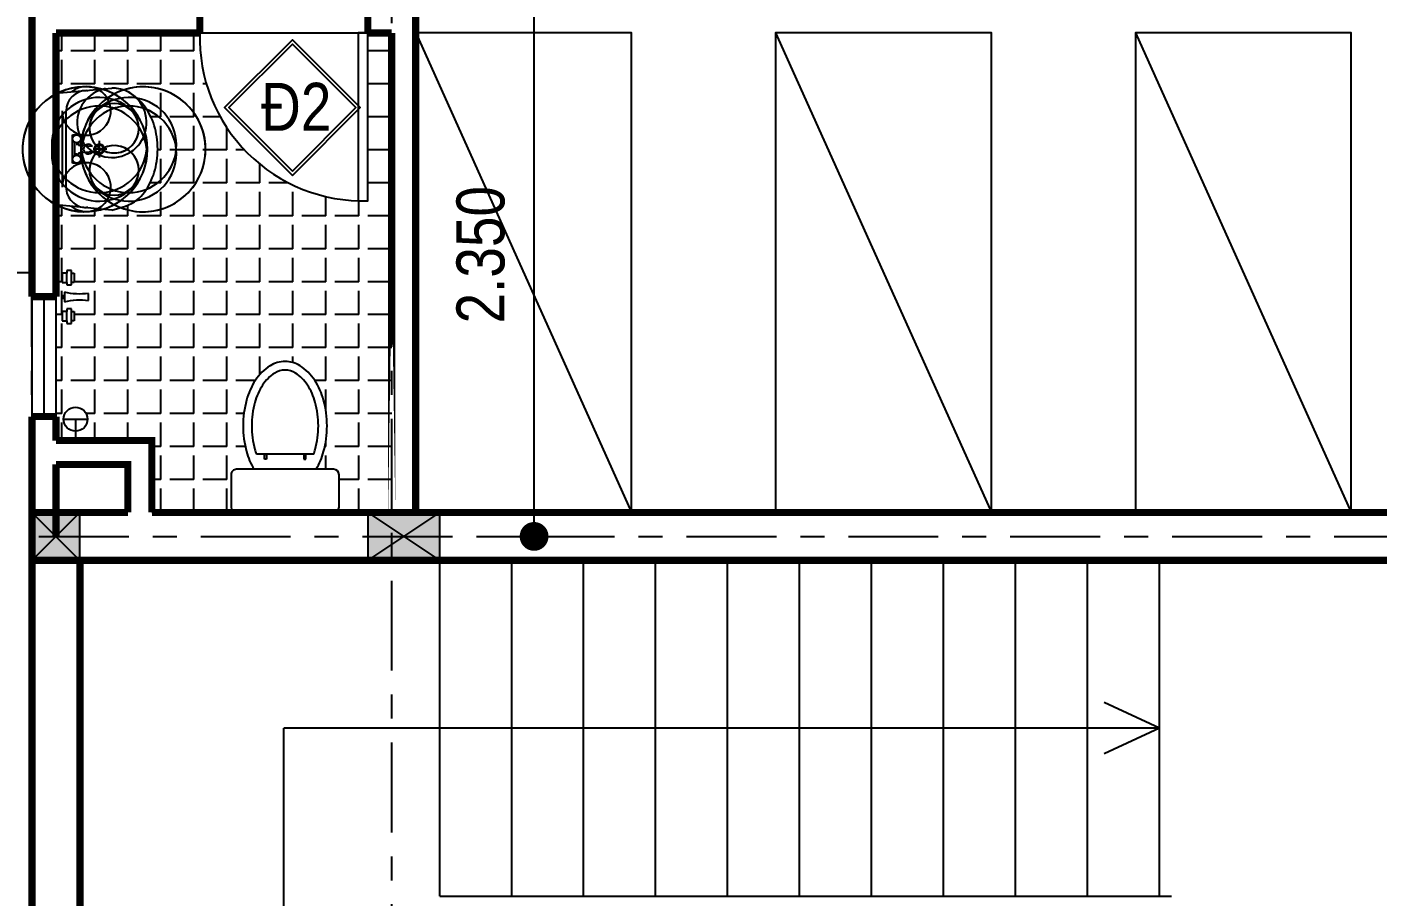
# Model space of a CAD drawing. Header units: millimetres. Extents: x 120 to 288, y 58 to 216.
# Drawn here: x 167.18 to 172.81, y 124.32 to 127.94 of the extents above; entities that cross this region are included whole.
import ezdxf

# ---------------------------------------------------------------- set-up
doc = ezdxf.new("R2010")
doc.units = ezdxf.units.MM
doc.header["$LTSCALE"] = 0.3
doc.header["$MEASUREMENT"] = 0
doc.linetypes.add('ACAD_ISO03W100', pattern=[30, 12, -18])
doc.linetypes.add('CENTER', pattern=[2, 1.25, -0.25, 0.25, -0.25])
doc.layers.get('0').update_dxf_attribs({"linetype": 'CONTINUOUS', "lineweight": 13})
doc.layers.get('DEFPOINTS').update_dxf_attribs({"linetype": 'CONTINUOUS', "lineweight": 13})
for name, color, linetype in [('CHUSO', 141, 'CONTINUOUS'), ('HACTH', 8, 'CONTINUOUS'), ('HATCH', 8, 'CONTINUOUS'), ('KT', 8, 'CONTINUOUS'), ('LAYER 1', 1, 'CONTINUOUS'), ('LAYER1', 1, 'CONTINUOUS'), ('LAYER3', 34, 'CONTINUOUS'), ('LAYER5', 5, 'CONTINUOUS'), ('LAYER7', 7, 'CONTINUOUS'), ('THIETBI', 25, 'CONTINUOUS')]:
    doc.layers.add(name, color=color, linetype=linetype)
doc.styles.add('ATTR', font='romans.shx', dxfattribs={"width": 0.8, "height": 0.7})
doc.styles.add('HELVE-KT', font='vhelvcn.TTF')
doc.dimstyles.new('1-100', dxfattribs={"dimtxt": 0.2, "dimasz": 0.12, "dimexe": 0.12, "dimexo": 0.2, "dimgap": 0.12, "dimtad": 1, "dimdec": 3, "dimzin": 4, "dimdsep": 46, "dimtxsty": 'HELVE-KT', "dimblk1": 'DOT', "dimblk2": 'DOT', "dimsah": 1, "dimcen": -0.18, "dimadec": 3, "dimazin": 0, "dimtfac": 1, "dimtdec": 3, "dimtmove": 2, "dimatfit": 3, "dimldrblk": 'DOT', "dimfxl": 0, "dimtolj": 1, "dimtzin": 4, "dimarcsym": 0})

# ---------------------------------------------------------------- blocks, each defined once
blk = doc.blocks.new('TOILET')
at = {"layer": 'THIETBI', "linetype": 'Continuous'}
for p, q in [((2.25, 0), (-2.25, 0)), ((-2.5, -0.25), (-2.5, -1.75)), ((2.5, -1.75), (2.5, -0.25)), ((-2.25, -2), (2.25, -2)), ((-0.9619002962733703, -2.476023252835319), (-0.9619002962733703, -2.701023903222449)), ((-0.8643275165757132, -2.476023252835319), (-0.9619002962733703, -2.476023252835319)), ((-0.8643275165757132, -2.701023903222449), (-0.8643275165757132, -2.476023252835319)), ((0.8619205168486133, -2.701023903222449), (0.8619205168486133, -2.476023252835319)), ((0.8619205168486133, -2.476023252835319), (0.959493296546043, -2.476023252835319)), ((0.959493296546043, -2.476023252835319), (0.959493296546043, -2.701023903222449)), ((-1.328885587445484, -2.699999999999932), (1.328885587445484, -2.699999999999989)), ((-0.9619002962733703, -2.701023903222449), (-0.8643275165757132, -2.701023903222449)), ((0.959493296546043, -2.701023903222449), (0.8619205168486133, -2.701023903222449))]:
    blk.add_line(p, q, dxfattribs=at)
for centre, radius, start, end in [((-2.25, -0.25), 0.25, 90, 180), ((2.25, -0.25), 0.25, 0, 90), ((-2.25, -1.75), 0.25, 180, 270), ((2.25, -1.75), 0.25, 270, 0), ((1.337938406279363, -3.661379033137678), 3.234819193328465, 149.0965747149677, 164.9268623414033), ((-1.337938406280728, -3.661379033138246), 3.234819193329836, 15.07313765860166, 30.90342528502951), ((2.637457049974273, -4.011362538314529), 4.580641306093185, 164.9268623414104, 180.0000000000054), ((2.637457049974046, -4.011362538315211), 4.180641306093212, 164.9268623413889, 179.9999999999965), ((1.337938406279363, -3.661379033137166), 2.834819193328285, 160.1759760614096, 164.9268623413951), ((-1.337938406280728, -3.661379033138019), 2.834819193329868, 15.07313765856473, 19.82402393859776), ((-2.637457049976319, -4.011362538315325), 4.180641306095254, 5.063761851311246e-12, 15.07313765857124), ((-2.637457049976319, -4.0113625383147), 4.580641306095231, 359.9999999999972, 15.07313765858606), ((2.637457049976774, -4.011362538314927), 4.580641306095572, 180, 195.0731376585856), ((2.637457049976547, -4.011362538314529), 4.180641306095595, 180.0000000000051, 195.0731376585643), ((-2.6374570499745, -4.011362538314586), 4.180641306093665, 344.9268623413959, 359.9999999999953), ((-2.637457049974728, -4.011362538315325), 4.580641306093639, 344.9268623414112, 5.332585182154509e-12), ((1.337938406280728, -4.361346043491835), 3.234819193329827, 195.0731376585933, 213.0315475788831), ((1.337938406280728, -4.361346043491494), 2.834819193329956, 195.0731376585625, 213.0315475788917), ((-1.337938406279591, -4.36134604349229), 2.834819193328596, 326.9684524211129, 344.9268623413986), ((-1.337938406279591, -4.361346043492233), 3.234819193328677, 326.9684524211115, 344.9268623414048), ((0.5168646681929658, -4.8952005445542), 2.255450666327983, 213.0315475788855, 237.5002250693039), ((0.5168646681931932, -4.895200544554314), 1.85545066632798, 213.0315475788863, 237.5002250693021), ((-0.5168646681929658, -4.89520054455437), 1.855450666327776, 302.4997749306895, 326.968452421117), ((-0.5168646681929658, -4.8952005445542), 2.255450666327892, 302.4997749306941, 326.9684524211124), ((0, -5.706522592530348), 1.293477407469652, 237.5002250693031, 270), ((0, -5.706522592530462), 0.8934774074695488, 237.5002250693035, 270), ((0, -5.706522592530519), 0.8934774074695326, 270, 302.4997749306894), ((0, -5.706522592530519), 1.293477407469453, 270, 302.4997749307029)]:
    blk.add_arc(centre, radius, start, end, dxfattribs=at)
blk = doc.blocks.new('la')
at = {"layer": 'THIETBI', "linetype": 'Continuous'}
for p, q in [((-5933.44379870165, 607096.9278938042), (-5954.657236116378, 607330.2757053494)), ((-5445.534738199225, 607330.2757053494), (-5466.748175613953, 607096.9278938042)), ((-5700.095987156405, 607278.0555106837), (-5734.787105645424, 607278.0555106837)), ((-5700.095987156405, 607309.1017654629), (-5700.095987156405, 607252.294578268)), ((-5665.404868668316, 607278.0555106837), (-5700.095987156405, 607278.0555106837)), ((-5944.168579871206, 607224.2085182804), (-5944.168579871206, 607229.5737794738)), ((-5710.190800530276, 607249.5658061604), (-5715.470036458595, 607195.7922466656)), ((-5684.721937854214, 607195.7922466656), (-5690.001173785327, 607249.5658061604)), ((-5456.023394444397, 607229.5737794738), (-5456.023394444397, 607224.2085182804)), ((-5759.493611915408, 607200.4494683815), (-5715.012812269291, 607200.4494683815)), ((-5759.493611915408, 607183.478718451), (-5759.493611915408, 607200.4494683815)), ((-5759.493611915408, 607166.5079685205), (-5759.493611915408, 607183.478718451)), ((-5700.095987156405, 607166.5079685205), (-5759.493611915408, 607166.5079685205)), ((-5719.692424225992, 607191.9640934139), (-5727.825761422886, 607191.9640934139)), ((-5727.825761422886, 607174.9933434834), (-5672.366212892717, 607174.9933434834)), ((-5725.552112052588, 607183.478718451), (-5716.678920921309, 607183.478718451)), ((-5640.698362400195, 607166.5079685205), (-5700.095987156405, 607166.5079685205)), ((-5685.179162046312, 607200.4494683815), (-5640.698362400195, 607200.4494683815)), ((-5674.639862261152, 607183.478718451), (-5683.513053392431, 607183.478718451)), ((-5672.366212892717, 607191.9640934139), (-5680.499550089611, 607191.9640934139)), ((-5640.698362400195, 607200.4494683815), (-5640.698362400195, 607183.478718451)), ((-5640.698362400195, 607183.478718451), (-5640.698362400195, 607166.5079685205)), ((-5466.748175613953, 607096.9278938042), (-5933.44379870165, 607096.9278938042)), ((-5700.095987156405, 607139.3547686327), (-5859.314830218813, 607139.3547686327)), ((-5859.31483021858, 607122.3840186977), (-5540.877144096539, 607122.3840186978)), ((-5540.87714409679, 607139.3547686327), (-5700.095987156405, 607139.3547686327))]:
    blk.add_line(p, q, dxfattribs=at)
for centre, radius in [((-5700.095987156172, 607278.0555106841), 21.21343741315687), ((-5700.095987156172, 607278.0555106841), 16.9707499305255), ((-5742.522861982834, 607183.4787184515), 16.9707499305255), ((-5657.669112330441, 607183.4787184515), 16.9707499305255)]:
    blk.add_circle(centre, radius, dxfattribs=at)
for centre, radius, start, end in [((-5744.464750194129, 607315.4400154066), 151.686082919052, 126.1394149328383, 150.4377224630194), ((-5716.921617746491, 607277.7234812875), 198.3889853030901, 106.8298526196501, 126.1394149328383), ((-5698.920439606671, 607218.2127808502), 260.5626604476124, 90, 106.8298526196501), ((-5698.920439606671, 607218.2127808502), 260.5626604477563, 73.17014738034992, 90), ((-5680.919261464987, 607277.7234812875), 198.3889853030873, 53.86058506716174, 73.17014738034992), ((-5653.376129020144, 607315.4400154066), 151.686082919055, 29.56227753698059, 53.86058506716174), ((-5786.622446788613, 607339.3522209723), 103.2189295367069, 150.4377224630194, 180), ((-5611.218432424728, 607339.3522209723), 103.2189295367252, 0, 29.56227753698059), ((-5809.756896741826, 607330.2757053499), 144.9003393737205, 180, 190.3888578116886), ((-5786.622446788613, 607339.3522209723), 103.2189295367414, 180, 209.5622775369806), ((-5611.218432424728, 607339.3522209723), 103.2189295367332, 330.4377224630194, 0), ((-5744.464750194129, 607363.2644265287), 151.6860829190531, 209.5622775369806, 233.8605850671617), ((-5653.376129020144, 607363.2644265287), 151.686082919052, 306.1394149328383, 330.4377224630194), ((-5859.31483021858, 607224.2085182809), 84.85374965263226, 180, 270), ((-5716.921617746491, 607400.9809606525), 198.3889853029024, 233.8605850671617, 253.1701473803499), ((-5698.920439606671, 607460.4916610897), 260.5626604475996, 253.1701473803499, 266.458658478582), ((-5700.095987156172, 607232.2578273343), 20.03675093646151, 59.74728664221707, 120.2527133577829), ((-5698.920439606671, 607460.4916610897), 260.5626604477354, 273.0264019199498, 286.8298526196501), ((-5680.919261464987, 607400.9809606525), 198.3889853030186, 286.8298526196501, 306.1394149328383), ((-5540.877144096557, 607224.2085182809), 84.85374965263226, 270, 0), ((-5859.31483021858, 607224.2085182809), 101.8244995831652, 218.2452544057623, 270), ((-5719.692424225759, 607196.2067809005), 4.242687482640058, 270, 354.3929373133142), ((-5680.499550089378, 607196.2067809005), 4.242687482625124, 185.6070626866857, 270), ((-5540.877144096557, 607224.2085182809), 101.8244995831627, 270, 321.7547455942377)]:
    blk.add_arc(centre, radius, start, end, dxfattribs=at)
blk.add_spline([(-5445.534738204817, 607330.275705352), (-5488.399266112272, 607435.7992354915), (-5558.166908814947, 607489.0372223724), (-5649.338553096775, 607517.3672669327), (-5750.853421221862, 607517.367266933), (-5842.025065503458, 607489.0372223728), (-5911.792708206598, 607435.7992354913), (-5950.069890455718, 607366.4471325721), (-5954.657236119176, 607330.275705352)], degree=3, dxfattribs=at)
blk = doc.blocks.new('WALFCT1T')
for p, q in [((-5.5, -1), (-5, -1)), ((-5.5, -2), (-5.5, -1)), ((-2.5, -2), (-5.5, -2)), ((-5, -2), (-5, -2.5)), ((-5, -2.5), (-3, -2.5)), ((-3, -1), (-2.5, -1)), ((-3, -2.5), (-3, -2)), ((-2.5, -1), (-2.5, -2)), ((-1, -0.5), (1, -0.5)), ((2.5, -1), (3, -1)), ((2.5, -2), (2.5, -1)), ((5.5, -2), (2.5, -2)), ((3, -2), (3, -2.5)), ((3, -2.5), (5, -2.5)), ((5, -1), (5.5, -1)), ((5, -2.5), (5, -2)), ((5.5, -1), (5.5, -2)), ((0.75, -5.5), (-0.75, -5.5))]:
    blk.add_line(p, q)
for points in [[(-3, 0), (-3, -1), (-5, -1), (-5, 0)], [(-0.25, -0.5), (-0.25, 0), (0.25, 0), (0.25, -0.5)], [(5, 0), (5, -1), (3, -1), (3, 0)]]:
    blk.add_lwpolyline(points, close=True)
for centre, radius, start, end in [((-13.26580000000001, -3.619500000000016), 12.65625, 351.4554000000001, 14.26943), ((13.26579999999998, -3.619500000000016), 12.65624, 165.7306, 188.5446)]:
    blk.add_arc(centre, radius, start, end)
at = {"style": 'ATTR', "width": 0.8, "flags": 9}
blk.add_attdef('ESTCODE', (0, 0), '', height=0.7, dxfattribs=at)
blk = doc.blocks.new('_DOT')
at = {"color": 0, "linetype": 'ByBlock'}
blk.add_line((-0.5, 0), (-1, 0), dxfattribs=at)
at = {"color": 0, "linetype": 'ByBlock', "const_width": 0.5}
blk.add_lwpolyline([(-0.25, 0, 1), (0.25, 0, 1)], format="xyb", close=True, dxfattribs=at)
blk = doc.blocks.new('*D323')
at = {"layer": 'DEFPOINTS', "color": 0, "lineweight": -2, "ltscale": 5}
for p in [(168.8041485818335, 128.1677657602252), (169.297526175194, 128.1677657602252), (168.9041485818102, 125.8177657601902)]:
    blk.add_point(p, dxfattribs=at)
at = {"layer": 'LAYER 1', "color": 0, "lineweight": -2, "ltscale": 5}
for p, q in [((169.0041485818335, 128.1677657602252), (169.417526175194, 128.1677657602252)), ((169.297526175194, 125.9377657601902), (169.297526175194, 128.0477657602252)), ((169.1041485818102, 125.8177657601902), (169.417526175194, 125.8177657601902))]:
    blk.add_line(p, q, dxfattribs=at)
at = {"layer": 'LAYER 1', "color": 0, "lineweight": -2, "ltscale": 5, "xscale": 0.12, "yscale": 0.12, "zscale": 0.12}
for p, rotation in [((169.297526175194, 128.1677657602252), 90), ((169.297526175194, 125.8177657601902), 270)]:
    blk.add_blockref('_DOT', p, dxfattribs=dict(at, rotation=rotation))
at = {"layer": 'LAYER 1', "color": 0, "ltscale": 5, "insert": (169.0753928418606, 126.9927657602077), "char_height": 0.2, "attachment_point": 5, "rotation": 90, "style": 'HELVE-KT'}
blk.add_mtext('\\A1;2.350', dxfattribs=at)

msp = doc.modelspace()

# ---------------------------------------------------------------- hatches: boundary and pattern name
at = {"layer": 'LAYER7', "ltscale": 5}
h = msp.add_hatch(color=256, dxfattribs=at)
h.paths.add_polyline_path([(167.3041485818917, 125.8177657602484), (167.204148581915, 125.9177657601088), (167.2041485818568, 125.7177657602135)])
h.paths.add_polyline_path([(167.3041485818335, 125.8177657601902), (167.204148581915, 125.7177657602135), (167.4041485819848, 125.7177657602135)])
h.paths.add_polyline_path([(167.4041485818684, 125.917765760167), (167.3041485818917, 125.8177657601902), (167.4041485818684, 125.7177657602135)])
h.paths.add_polyline_path([(167.4041485818684, 125.9177657602252), (167.204148581915, 125.9177657602252), (167.3041485818917, 125.8177657602484)])
h = msp.add_hatch(color=256, dxfattribs=at)
h.paths.add_polyline_path([(168.6041485818801, 125.9177657602252), (168.6041485817636, 125.7177657601553), (168.7541485817869, 125.8177657602484)])
h.paths.add_polyline_path([(168.7541485817869, 125.8177657601902), (168.9041485818102, 125.9177657602252), (168.6041485818801, 125.9177657602252)])
h.paths.add_polyline_path([(168.6041485818218, 125.7177657602135), (168.9041485818684, 125.7177657602135), (168.7541485817869, 125.8177657602484)])
h.paths.add_polyline_path([(168.7541485818451, 125.8177657602484), (168.9041485818684, 125.7177657601553), (168.9041485818684, 125.9177657602252)])
at = {"layer": 'THIETBI', "ltscale": 5}
h = msp.add_hatch(dxfattribs=at)
h.set_pattern_fill('ANGLE', color=256, scale=0.5, angle=90, style=0)
h.set_pattern_definition([(90, (168.7041485818568, 125.9177657602252), (-0.1375, 8.419446744138055e-18), [0.1, -0.0375]), (180, (168.7041485818568, 125.9177657602252), (-1.683889348827611e-17, -0.1375), [0.1, -0.0375])])
edge = h.paths.add_edge_path()
edge.add_line((167.3041485818335, 127.9177657602252), (167.3041485817753, 127.6669889384195))
edge.add_line((167.3041485817753, 127.6669889383613), (167.5113315249559, 127.6858237524996))
edge.add_ellipse((167.5374610396334, 127.5432988252271), major_axis=(-0.102460008298885, 0.1024600082988851), ratio=0.9999999988555627, start_angle=314.9999999672143, end_angle=325.38885719026274, ccw=False)
edge.add_spline(control_points=[(167.5374610396334, 127.6881991630783), (167.5496533803175, 127.6872736036441), (167.5883342944085, 127.6843372122514), (167.6491818843874, 127.647121891858), (167.7022504607098, 127.5757119275061), (167.7295571961672, 127.4830372992567), (167.729634767305, 127.384005120037), (167.7020394171354, 127.2926009594942), (167.6429637114866, 127.2066797103746), (167.5755415182443, 127.1890398018425), (167.5374610396334, 127.1790766705656)], knot_values=[0, 0, 0, 0, 36.4611558699869, 115.6751499635459, 203.4350907996118, 298.9068674971734, 400.42173562226, 495.8935123201131, 583.653453155385, 697.5507014357958, 697.5507014357958, 697.5507014357958, 697.5507014357958], degree=3, periodic=0)
edge.add_line((167.5374610396916, 127.1790766706238), (167.3041485817753, 127.2002868952825))
edge.add_line((167.3041485817753, 127.2002868952825), (167.3041485818335, 126.2177657602135))
edge.add_line((167.3041485818335, 126.2177657602135), (167.3858199530164, 126.2177657602135))
edge.add_line((167.3858199530164, 126.2177657602135), (167.3858199530164, 126.2566405468517))
edge.add_arc((167.3858199530164, 126.3066405468983), 0.05000000000291038, 90, 270, ccw=False)
edge.add_arc((167.3858199530164, 126.3066405468983), 0.05000000000291038, -90, 90, ccw=False)
edge.add_line((167.3858199530164, 126.2566405468517), (167.3858199530164, 126.2177657602135))
edge.add_line((167.3858199530164, 126.2177657602135), (167.7041485817404, 126.2177657602135))
edge.add_line((167.7041485817404, 126.2177657602135), (167.7041485817404, 125.917765760167))
edge.add_line((167.7041485817404, 125.9177657602252), (168.0548830222338, 125.9177657602252))
edge.add_ellipse((168.0568521458422, 125.9402657601879), major_axis=(-0.0159099025959166, 0.0159099025959166), ratio=0.9999999987998787, start_angle=45.00000003438089, end_angle=134.9999999656191, ccw=False)
edge.add_line((168.0343521458212, 125.9402657617013), (168.0343521458794, 126.0752657591495))
edge.add_ellipse((168.0568521458422, 126.0752657602554), major_axis=(-0.01590990257682279, 0.01590990257682279), ratio=0.9999999986131136, start_angle=314.99999996026867, end_angle=405.00000003973133, ccw=False)
edge.add_line((168.056852146075, 126.0977657602764), (168.1299639062722, 126.0977657602764))
edge.add_ellipse((168.3797666024998, 126.2472898732651), major_axis=(-0.2058626336902668, 0.2058626336902669), ratio=0.9999999968645755, start_angle=60.073137736227125, end_angle=75.90342532722917, ccw=False)
edge.add_ellipse((168.4967232804861, 126.2787883887779), major_axis=(-0.2915102284462128, 0.2915102284462128), ratio=0.9999999988377523, start_angle=45.00000003329592, end_angle=60.0731376877938, ccw=False)
edge.add_ellipse((168.4967232804861, 126.2787883887779), major_axis=(-0.2915102284462119, -0.2915102284462117), ratio=0.999999998837754, start_angle=-60.07313768779369, end_angle=-45.00000003329592, ccw=False)
edge.add_ellipse((168.3797666024998, 126.3102869042325), major_axis=(-0.2058626328327546, 0.2058626328327547), ratio=0.9999999969642842, start_angle=11.968452452006204, end_angle=29.926862413886226, ccw=False)
edge.add_ellipse((168.3058699660701, 126.3583338093142), major_axis=(-0.1435360015145571, 0.1435360015145571), ratio=0.9999999990923826, start_angle=347.49977491656864, end_angle=371.9684524286788, ccw=False)
edge.add_ellipse((168.2593521459144, 126.4313527937177), major_axis=(-0.08231639814443893, 0.08231639814443893), ratio=0.9999999992607727, start_angle=314.9999999788227, end_angle=347.4997749159088, ccw=False)
edge.add_ellipse((168.2593521459144, 126.4313527937177), major_axis=(-0.08231639814443893, -0.08231639814443893), ratio=0.9999999992607727, start_angle=192.5002250840912, end_angle=225.0000000211773, ccw=False)
edge.add_ellipse((168.2128343257586, 126.3583338093142), major_axis=(-0.1435360015145571, -0.1435360015145571), ratio=0.9999999990923838, start_angle=168.0315475713212, end_angle=192.5002250834314, ccw=False)
edge.add_ellipse((168.1389376893289, 126.3102869042325), major_axis=(-0.2058626328327546, -0.2058626328327545), ratio=0.9999999969642844, start_angle=150.0731375861138, end_angle=168.0315475479937, ccw=False)
edge.add_ellipse((168.0219810113426, 126.2787883887779), major_axis=(-0.2915102284462128, 0.2915102284462128), ratio=0.9999999988377523, start_angle=225.0000000332959, end_angle=240.0731376877938, ccw=False)
edge.add_ellipse((168.0219810113426, 126.2787883887779), major_axis=(-0.2915102284462119, -0.2915102284462117), ratio=0.999999998837754, start_angle=119.92686231220631, end_angle=134.9999999667041, ccw=False)
edge.add_ellipse((168.1389376893289, 126.2472898732651), major_axis=(-0.2058626336902675, -0.2058626336902675), ratio=0.9999999968645723, start_angle=104.09657467277071, end_angle=119.92686226377279, ccw=False)
edge.add_line((168.3887403854983, 126.0977657602764), (168.4618521459283, 126.0977657602764))
edge.add_ellipse((168.4618521459865, 126.0752657602554), major_axis=(-0.0159099025959166, 0.0159099025959166), ratio=0.9999999987998787, start_angle=225.0000000343809, end_angle=314.99999996561905, ccw=False)
edge.add_line((168.4843521460075, 126.0752657597898), (168.4843521460075, 125.9402657619924))
edge.add_ellipse((168.4618521459865, 125.9402657601879), major_axis=(-0.0159099025959166, -0.0159099025959166), ratio=0.9999999987998788, start_angle=45.00000003438089, end_angle=134.9999999656191, ccw=False)
edge.add_line((168.4638212697114, 125.9177657602252), (168.7041485818568, 125.9177657602252))
edge.add_line((168.7041485818568, 125.9177657602252), (168.7041485817986, 127.917765760167))
edge.add_line((168.7041485817986, 127.917765760167), (168.6041485819383, 127.9177657602252))
edge.add_line((168.6041485819383, 127.9177657602252), (168.6041485818801, 127.2177657602135))
edge.add_arc((168.5841485818614, 127.8977657602065), 0.6802940541319764, 178.3153156843376, 271.6846843193015, ccw=False)
edge.add_line((167.9041485818102, 127.9177657602252), (167.3041485818335, 127.9177657602252))
edge = h.paths.add_edge_path(flags=16)
edge.add_line((167.4395330262719, 126.8315370994517), (167.4395330262137, 126.8015362122226))
edge.add_ellipse((167.4019230261561, 126.5512210991712), major_axis=(-0.1789862627049081, -0.1789862627049081), ratio=0.999999999893888, start_angle=216.4554000032151, end_angle=239.2693999915702)
edge.add_line((167.3395330261205, 126.7965365087277), (167.3395330261205, 126.8115370993748))
edge.add_line((167.3395330261205, 126.8115370994331), (167.3295330261112, 126.8115370994331))
edge.add_line((167.3295330261112, 126.8115370994331), (167.3295330261112, 126.8215370994424))
edge.add_line((167.3295330261112, 126.8215370994424), (167.3395330260623, 126.8215370994424))
edge.add_line((167.3395330260623, 126.8215370994424), (167.3395330260041, 126.8365374850821))
edge.add_ellipse((167.4019230261561, 127.081853099646), major_axis=(-0.1789864041828411, 0.178986404182841), ratio=0.999999999898956, start_angle=120.7305700035395, end_angle=143.5446000034201)
h.paths.add_polyline_path([(167.3795330261578, 126.9165370995308), (167.379533026216, 126.8765370994936), (167.3695330261485, 126.8765370994936), (167.3695330261485, 126.8665370994843), (167.3495330261298, 126.8665370994843), (167.3495330261298, 126.8765370994936), (167.3295330261112, 126.8765370994936), (167.329533026053, 126.9165370995308), (167.3495330260716, 126.9165370995308), (167.3495330261298, 126.9265370995402), (167.3695330260903, 126.9265370995402), (167.3695330260903, 126.9165370995308)], flags=16)
h.paths.add_polyline_path([(167.3795330261578, 126.7565370993818), (167.3795330261578, 126.7165370993446), (167.3695330260903, 126.7165370993446), (167.3695330261485, 126.7065370993353), (167.3495330261298, 126.7065370993353), (167.3495330261298, 126.7165370993446), (167.3295330261112, 126.7165370993446), (167.329533026053, 126.7565370993818), (167.3495330260716, 126.7565370993818), (167.3495330261298, 126.7665370993911), (167.3695330260903, 126.7665370993911), (167.3695330260903, 126.7565370993818)], flags=16)

# ---------------------------------------------------------------- linework, layer by layer
at = {"layer": 'HACTH', "lineweight": -2, "ltscale": 0.08}
msp.add_lwpolyline([(168.2897827680885, 127.3414044715202), (168.554937085055, 127.6065587884868), (168.2897827680885, 127.8717131054533), (168.0246284511219, 127.6065587884868)], close=True, dxfattribs=at)
at = {"layer": 'HATCH', "linetype": 'CENTER'}
for points in [[(167.2041485818568, 120.5331591377746), (167.2041485818568, 145.4062080577262)], [(168.7041485818568, 120.5331591377746), (168.7041485818568, 145.4062080577262)], [(164.532702977705, 125.8177657601902), (177.082898007016, 125.8177657601902)]]:
    msp.add_lwpolyline(points, dxfattribs=at)
at = {"layer": 'HATCH', "linetype": 'ACAD_ISO03W100', "ltscale": 0.01}
msp.add_lwpolyline([(167.2041485818568, 126.9177657602135), (167.2041485818568, 126.9177657602135), (166.8041485818568, 126.9177657602135), (166.8041485818568, 126.2177657602135), (167.2041485818568, 126.2177657602135)], dxfattribs=at)
at = {"layer": 'LAYER 1', "ltscale": 5}
for p, q in [((167.335819953028, 126.3066405468983), (167.4358199530047, 126.3066405468983)), ((167.3858199530164, 126.3066405468983), (167.3858199530164, 126.2066405468634)), ((171.9041485816938, 125.0177657602019), (171.6739653811323, 125.1246696369619)), ((168.2546059781685, 123.3177657602484), (168.254605978052, 125.0177657602019)), ((171.9041485816938, 125.0177657602019), (168.254605978052, 125.0177657602019)), ((171.9041485816938, 125.0177657602019), (171.6739653811323, 124.9108618834418))]:
    msp.add_line(p, q, dxfattribs=at)
at = {"layer": 'LAYER 1', "lineweight": -2, "ltscale": 0.08}
msp.add_lwpolyline([(168.2897827680885, 127.3237160760122), (168.5726254805631, 127.6065587884868), (168.2897827680885, 127.8894015009614), (168.0069400556139, 127.6065587884868)], close=True, dxfattribs=at)
at = {"layer": 'LAYER 1', "ltscale": 5}
msp.add_circle((167.3858199530164, 126.3066405468983), 0.05, dxfattribs=at)
at = {"layer": 'LAYER5', "color": 163, "linetype": 'Continuous'}
for p, q in [((167.9041485818102, 127.9177657610983), (168.6041485818801, 127.9177657610983)), ((168.904148581752, 124.3177657602484), (171.9541485816821, 124.3177657602484))]:
    msp.add_line(p, q, dxfattribs=at)
msp.add_lwpolyline([(168.6041485818801, 127.917765760167), (168.5641485818428, 127.917765760167), (168.5641485818428, 127.2177657601553), (168.6041485818801, 127.2177657601553)], close=True, dxfattribs=at)
for points in [[(167.2041485818568, 126.8177657602135), (167.2041485818568, 126.3177657602135)], [(167.2541485818451, 126.8177657602135), (167.2541485818451, 126.3177657602135)], [(167.3041485818335, 126.8177657602135), (167.3041485818335, 126.3177657602135)]]:
    msp.add_lwpolyline(points, dxfattribs=at)
msp.add_arc((168.5841485818614, 127.8977657602065), 0.6802940541195461, 178.3153156842852, 271.6846843224066, dxfattribs=at)
at = {"layer": 'LAYER7', "ltscale": 5}
for p, q in [((167.2041485818568, 125.7177657602135), (167.4041485818684, 125.9177657602252)), ((167.2041485818568, 125.9177657602252), (167.4041485818684, 125.7177657602135)), ((168.6041485818218, 125.7177657602135), (168.9041485818102, 125.9177657602252)), ((168.6041485818218, 125.9177657602252), (168.9041485818102, 125.7177657602135)), ((168.9041485818102, 124.3177657602484), (168.9041485818102, 125.7177657602135)), ((169.2041485817986, 124.3177657602484), (169.2041485817986, 125.7177657602135)), ((169.5041485817869, 124.3177657602484), (169.5041485817869, 125.7177657602135)), ((169.8041485817753, 124.3177657602484), (169.8041485817753, 125.7177657602135)), ((170.1041485817636, 124.3177657602484), (170.1041485817636, 125.7177657602135)), ((170.404148581752, 124.3177657602484), (170.404148581752, 125.7177657602135)), ((170.7041485817404, 124.3177657602484), (170.7041485817404, 125.7177657602135)), ((171.0041485817287, 124.3177657602484), (171.0041485817287, 125.7177657602135)), ((171.3041485817171, 124.3177657602484), (171.3041485817171, 125.7177657602135)), ((171.6041485817054, 124.3177657602484), (171.6041485817054, 125.7177657602135)), ((171.9041485816938, 124.3177657602484), (171.9041485816938, 125.7177657602135))]:
    msp.add_line(p, q, dxfattribs=at)
at = {"layer": 'LAYER7', "ltscale": 5, "const_width": 0.03}
for points in [[(167.2041485818568, 128.2677657602019), (167.2041485818568, 126.8177657602135)], [(167.9041485818102, 127.9177657602252), (167.9041485818102, 128.0177657602019)], [(168.6041485818801, 127.917765760167), (168.6041485818801, 128.0177657602019)], [(168.8041485818335, 125.9177657602252), (168.8041485818335, 128.0177657602019)], [(167.9041485818102, 127.9177657602252), (167.3041485818335, 127.9177657602252)], [(167.3041485818335, 127.9177657602252), (167.9041485818102, 127.9177657602252)], [(167.3041485818335, 127.9177657602252), (167.3041485818335, 126.8177657602135)], [(168.7041485818568, 127.9177657602252), (168.6041485818801, 127.9177657602252)], [(168.6041485818801, 127.9177657602252), (168.7041485818568, 127.9177657602252)], [(167.3041485818335, 126.8177657602135), (167.2041485818568, 126.8177657602135)], [(167.3041485818335, 126.3177657602135), (167.2041485818568, 126.3177657602135)], [(167.2041485818568, 126.3177657602135), (167.2041485818568, 125.8177657601902)], [(167.3041485818335, 126.3177657602135), (167.3041485818335, 126.2177657602135)], [(167.7041485817986, 125.9177657602252), (167.7041485817986, 126.2177657602135), (167.3041485818335, 126.2177657602135)], [(167.6041485818218, 125.9177657602252), (167.6041485818218, 126.1177657601786), (167.3041485818335, 126.1177657601786)], [(167.3041485818335, 126.1177657601786), (167.3041485818335, 125.8177657601902)], [(167.2041485818568, 125.9177657602252), (167.6041485818218, 125.9177657602252)], [(167.7041485817986, 125.9177657602252), (174.4041485818684, 125.9177657602252)], [(167.2041485818568, 122.4177657602252), (167.2041485818568, 125.8177657601902)], [(167.2041485818568, 125.7177657602135), (174.5041485818451, 125.7177657602135)], [(167.4041485818684, 122.6177657601786), (167.4041485818684, 125.7177657602135)]]:
    msp.add_lwpolyline(points, dxfattribs=at)
msp.add_lwpolyline([(168.7041485818568, 125.9177657602252), (168.7041485818568, 127.9177657602252), (168.7041485818568, 127.9177657602252), (168.7041485818568, 125.9177657602252)], close=True, dxfattribs=at)
at = {"layer": 'LAYER7', "ltscale": 5}
for points in [[(167.4041485818684, 125.7177657602135), (167.4041485818684, 125.9177657602252), (167.2041485818568, 125.9177657602252), (167.2041485818568, 125.7177657602135)], [(168.9041485818102, 125.7177657602135), (168.9041485818102, 125.9177657602252), (168.6041485818218, 125.9177657602252), (168.6041485818218, 125.7177657602135)]]:
    msp.add_lwpolyline(points, close=True, dxfattribs=at)
at = {"layer": 'THIETBI', "ltscale": 5}
for p, q in [((168.8041485818335, 127.9177657602252), (169.7041485818568, 125.9177657602252)), ((170.3041485818917, 127.9177657602252), (171.204148581915, 125.9177657602252)), ((171.8041485818917, 127.9177657602252), (172.704148581915, 125.9177657602252))]:
    msp.add_line(p, q, dxfattribs=at)
for points in [[(168.8041485818335, 125.9177657602252), (169.7041485818568, 125.9177657602252), (169.7041485818568, 127.9177657602252), (168.8041485818335, 127.9177657602252)], [(170.3041485818917, 125.9177657602252), (171.204148581915, 125.9177657602252), (171.204148581915, 127.9177657602252), (170.3041485818917, 127.9177657602252)], [(171.8041485818917, 125.9177657602252), (172.704148581915, 125.9177657602252), (172.704148581915, 127.9177657602252), (171.8041485818917, 127.9177657602252)]]:
    msp.add_lwpolyline(points, close=True, dxfattribs=at)

# ---------------------------------------------------------------- block references
at = {"layer": 'CHUSO', "linetype": 'Continuous', "xscale": 0.09000000002561137, "yscale": 0.09000000002561137, "zscale": 0.09, "rotation": 180}
msp.add_blockref('TOILET', (168.2593521459144, 125.9177657602252), dxfattribs=at)
at = {"layer": 'KT', "xscale": 0.0009999999892897904, "yscale": 0.0009999999310821295, "zscale": 0.001, "rotation": 270}
msp.add_blockref('la', (-439.7927728098352, 121.7335419907015), dxfattribs=at)
at = {"layer": 'LAYER3', "linetype": 'Continuous', "ltscale": 0.4, "xscale": -0.02000000001862645, "yscale": 0.02000000001862645, "zscale": 0.02, "rotation": 90}
msp.add_blockref('WALFCT1T', (167.3295330261112, 126.8165370994377), dxfattribs=at)

# ---------------------------------------------------------------- texts
at = {"layer": 'LAYER1', "linetype": 'Continuous', "ltscale": 0.05, "insert": (168.1596251132825, 127.7097752451468), "char_height": 0.2, "width": 17.4622, "attachment_point": 1, "style": 'HELVE-KT'}
msp.add_mtext('Ñ2', dxfattribs=at)

# ---------------------------------------------------------------- dimensions: what is measured, and where the dimension line sits
at = {"layer": 'LAYER 1', "ltscale": 5}
dim = msp.add_linear_dim(base=(169.297526175194, 128.1677657602252), p1=(168.9041485818102, 125.8177657601902), p2=(168.8041485818335, 128.1677657602252), angle=90, dimstyle='1-100', dxfattribs=at)
dim.commit()
dim.dimension.update_dxf_attribs({"geometry": '*D323', "text_midpoint": (169.0753928418606, 126.9927657602077)})

doc.saveas('drawing.dxf')
